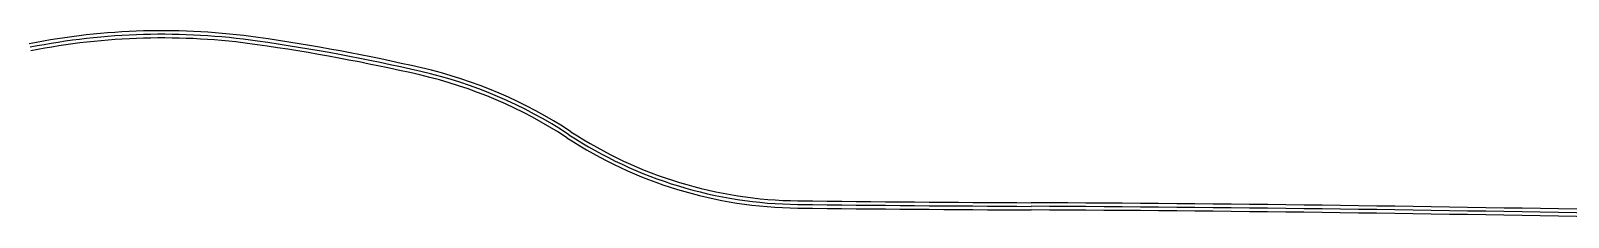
# Model space of a CAD drawing. Header units: millimetres. Extents: x 832728086 to 834530684, y 817551485 to 818349469.
# Drawn here: x 834075969 to 834150114, y 817756066 to 817765078 of the extents above; entities that cross this region are included whole.
import ezdxf

# ---------------------------------------------------------------- set-up
doc = ezdxf.new("R2010")
doc.units = ezdxf.units.MM
doc.header["$LTSCALE"] = 100
doc.layers.add('000-Tactile-l', color=8, linetype='Continuous')

# ---------------------------------------------------------------- blocks, each defined once
blk = doc.blocks.new('tactile')
at = {"layer": '000-Tactile-l', "ltscale": 5e-05}
for centre, radius, start, end in [((834082.359, 817732.394), 32.734, 81.87399, 101.2795), ((834082.359, 817732.394), 32.559, 81.87399, 101.2795), ((834082.359, 817732.394), 32.384, 81.87399, 101.2795), ((834073.587, 817670.959), 94.792, 77.0257, 81.87399), ((834073.587, 817670.959), 94.442, 77.0257, 81.87399), ((834073.587, 817670.959), 94.617, 77.0257, 81.87399), ((834089.882, 817741.681), 22.216, 56.70461, 77.0257), ((834089.882, 817741.681), 21.866, 56.70461, 77.0257), ((834089.882, 817741.681), 22.041, 56.70461, 77.0257), ((834113.25, 817777.262), 20.352, 236.70461, 269.36443), ((834113.25, 817777.262), 20.702, 236.70461, 269.36443), ((834113.25, 817777.262), 20.527, 236.70461, 269.36443), ((834134.288, 819673.794), 1917.351, 269.364434, 269.700775), ((834134.288, 819673.794), 1917.176, 269.364434, 269.700775), ((834134.288, 819673.794), 1917.001, 269.364434, 269.700775), ((834114.402, 815865.946), 1890.725, 88.850604, 89.700775), ((834114.402, 815865.946), 1890.9, 88.850604, 89.700775), ((834114.402, 815865.946), 1890.55, 88.850604, 89.700775)]:
    blk.add_arc(centre, radius, start, end, dxfattribs=at)

msp = doc.modelspace()

# ---------------------------------------------------------------- block references
at = {"layer": '000-Tactile-l', "xscale": 1000, "yscale": 1000, "zscale": 1000}
msp.add_blockref('tactile', (-56.4905, -49.2817, -0.0703), dxfattribs=at)

doc.saveas('drawing.dxf')
